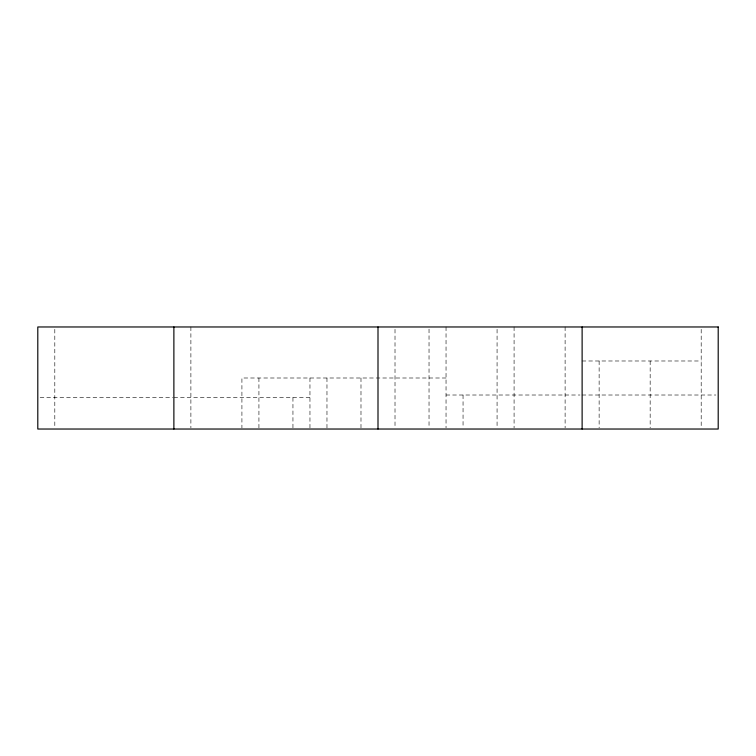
<?xml version="1.0" encoding="UTF-8"?>
<svg xmlns="http://www.w3.org/2000/svg" width="756" height="756" viewBox="0 0 756 756"><rect width="100%" height="100%" fill="white"/><g stroke="black" fill="none" stroke-linecap="round" stroke-linejoin="round"><path stroke-width="0.57" stroke-dasharray="3.78 2.83" d="M582.12 360.99L701.19 360.99M446.04 378L241.92 378L241.92 427.972M446.04 395.01L579.994 395.01M582.12 395.01L715.856 395.01M40.144 397.647L172.708 397.647M173.88 397.647L309.96 397.647M701.19 329.314L701.19 427.972M650.16 360.99L650.16 427.858M599.13 360.99L599.13 427.858M565.11 326.97L565.11 427.858M514.08 326.97L514.08 427.972M497.07 329.314L497.07 427.858M463.05 395.01L463.05 427.858M446.04 326.97L446.04 427.858M429.03 329.096L429.03 427.972M395.01 329.314L395.01 427.858M360.99 378L360.99 427.868M326.97 378L326.97 427.972M309.96 378L309.96 427.868M292.95 397.647L292.95 427.868M258.93 378L258.93 427.868M190.89 326.97L190.89 427.858M54.81 329.314L54.81 427.868"/><path stroke-width="1.13" d="M582.12 326.97L582.12 429.03M378 326.97L378 429.03M173.88 326.97L173.88 429.03M718.2 326.97L37.8 326.97L37.8 429.03L718.2 429.03L718.2 326.97"/></g></svg>
